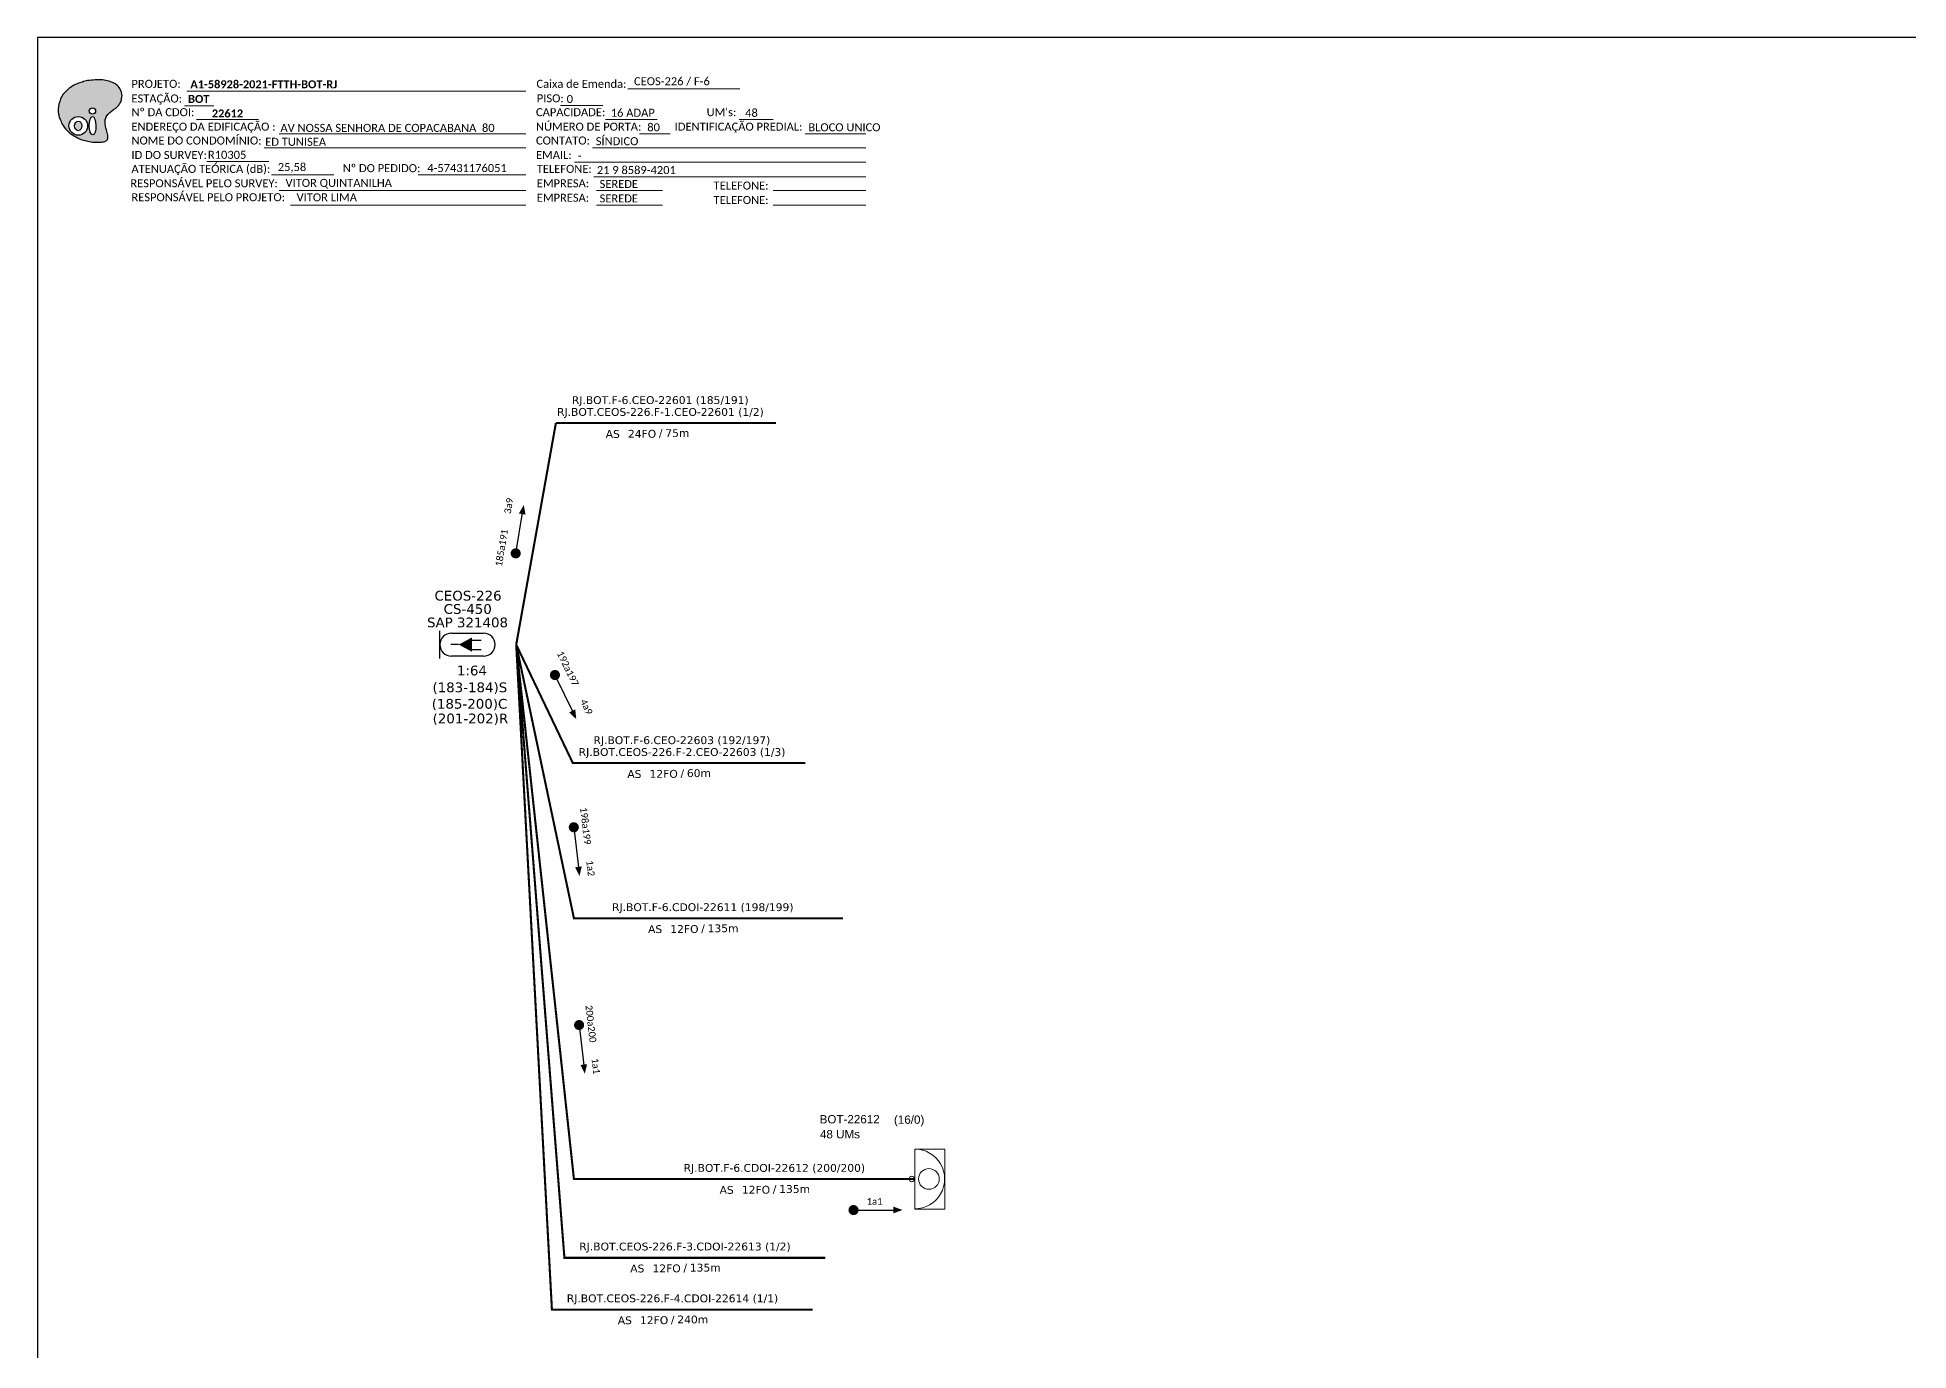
# Model space of a CAD drawing. Extents: x -89 to 749, y 705 to 1299.
# Drawn here: x -89.3 to 330, y 1004.8 to 1299 of the extents above; entities that cross this region are included whole.
import ezdxf
from ezdxf.enums import TextEntityAlignment as Align

# ---------------------------------------------------------------- set-up
doc = ezdxf.new("R2010")
doc.units = 0
doc.layers.add("20.0-LEGENDA DOS CDO'S", color=1, linetype='Continuous', lineweight=0)
doc.layers.add('40.1-ETIQUETAS', color=1, linetype='Continuous', lineweight=20)
for name, color, linetype in [('20.4-CEOS', 1, 'Continuous'), ('CAP a instalar', 1, 'Continuous'), ('SETA', 7, 'Continuous')]:
    doc.layers.add(name, color=color, linetype=linetype)
doc.styles.add('ARIAL', font='arial.ttf')
doc.styles.add('siredit', font='verdana.ttf')
doc.styles.get("Standard").update_dxf_attribs({"font": 'arial.ttf'})
doc.styles.add('WMF-Calibri0', font='calibri.ttf')
doc.styles.add('WMF-Calibri1', font='calibrib.ttf')
doc.linetypes.add('FENCELINE1', pattern='A,0.25,-0.1,[133,ltypeshp.shx,S=0.1,R=0,X=-0.1,Y=0],-0.1,1', length=1.45)

# ---------------------------------------------------------------- blocks, each defined once
blk = doc.blocks.new('OI')
h = blk.add_hatch(color=40)
edge = h.paths.add_edge_path()
edge.add_spline(control_points=[(4.35, -0.67), (3.92, -0.99), (3.26, -1.5), (2.81, -2.59), (2.9, -3.5), (3.06, -4.27), (3.31, -4.85), (3.37, -5.39), (3.4, -5.88), (3.2, -6.4), (2.54, -6.61), (1.65, -6.63), (0.55, -6.67), (-0.56, -6.42), (-1.61, -6.14), (-2.77, -5.61), (-3.92, -4.77), (-4.89, -3.7), (-5.34, -2.65), (-5.6, -1.94), (-5.85, -0.96), (-5.71, 0.47), (-5.1, 2.02), (-4.14, 3.02), (-3.3, 3.61), (-2.37, 4.16), (-1.36, 4.44), (-0.56, 4.7), (0.79, 4.85), (2.24, 4.97), (3.79, 4.57), (4.67, 4.21), (5.44, 3.65), (5.76, 2.99), (6.03, 2.21), (6.01, 1.46), (5.72, 0.64), (5.31, 0.08), (4.88, -0.38), (4.51, -0.55), (4.35, -0.67)], knot_values=[0, 0, 0, 0, 1.60434, 2.417191, 3.427595, 4.282808, 4.776746, 5.304182, 5.888771, 6.258406, 6.858137, 7.79129, 8.986195, 10.124242, 11.187857, 12.242908, 13.953784, 15.414161, 16.515391, 17.349188, 17.675853, 19.552021, 21.515531, 22.568638, 23.63245, 24.621084, 25.782718, 26.745347, 27.142653, 29.870543, 31.004649, 31.921532, 32.709589, 33.801391, 34.042471, 35.192333, 35.971461, 36.628871, 37.254359, 37.836911, 37.836911, 37.836911, 37.836911], degree=3, periodic=0)
h.paths.add_polyline_path([(1.13, -0.87, -1), (-0.04, -0.87, -1)], flags=16)
edge = h.paths.add_edge_path(flags=16)
edge.add_ellipse((0.56, -3.59), major_axis=(-0.02, 1.71), ratio=0.361305, start_angle=0, end_angle=360)
h.paths.add_polyline_path([(-0.36, -3.62, -1), (-3.8, -3.62, -1)], flags=16)
edge = h.paths.add_edge_path(flags=0)
edge.add_ellipse((-2.08, -3.62), major_axis=(0, 0.885), ratio=0.758294, start_angle=0, end_angle=360)
at = {"color": 40}
for centre, radius in [((-2.08, -3.62), 1.72), ((0.54, -0.87), 0.587)]:
    blk.add_circle(centre, radius, dxfattribs=at)
blk.add_ellipse((-2.08, -3.62), major_axis=(0, 0.885), ratio=0.758294, start_param=-3.141592653589792, end_param=3.141592653589792, dxfattribs=at)
blk.add_ellipse((0.56, -3.59), major_axis=(-0.02, 1.71), ratio=0.361305, dxfattribs=at)
at = {"color": 40, "start_tangent": (-0.800898, -0.598801), "end_tangent": (-0.800898, -0.598801)}
blk.add_spline([(4.35, -0.67), (3.2, -1.78), (2.9, -2.54), (2.92, -3.55), (3.12, -4.38), (3.28, -4.85), (3.37, -5.37), (3.35, -5.95), (3.2, -6.29), (2.66, -6.55), (1.73, -6.63), (0.54, -6.62), (-0.58, -6.41), (-1.6, -6.11), (-2.56, -5.67), (-3.95, -4.67), (-4.89, -3.56), (-5.37, -2.56), (-5.64, -1.78), (-5.72, -1.46), (-5.63, 0.42), (-4.84, 2.22), (-4.13, 2.99), (-3.27, 3.62), (-2.4, 4.09), (-1.3, 4.47), (-0.37, 4.72), (0.02, 4.77), (2.75, 4.8), (3.85, 4.53), (4.69, 4.16), (5.31, 3.68), (5.85, 2.73), (5.93, 2.5), (5.94, 1.35), (5.67, 0.62), (5.29, 0.08), (4.84, -0.36), (4.35, -0.67)], degree=3, dxfattribs=at)
blk = doc.blocks.new('CARIMBO')
at = {"color": 7, "lineweight": 0}
for points in [[(134.48, -16.3), (159.61, -16.3)], [(35.15, -20.06), (41.7, -20.06)], [(35.66, -16.79), (111.64, -16.79)], [(119.43, -20.02), (128.92, -20.02)], [(37.81, -23.14), (51.75, -23.14)], [(129.48, -23.14), (141.1, -23.14)], [(159.42, -23.14), (167.09, -23.14)], [(56.38, -26.37), (111.64, -26.37)], [(137.07, -26.37), (144.01, -26.37)], [(174.24, -26.37), (187.8, -26.37)], [(40.13, -32.55), (54.07, -32.55)], [(52.97, -29.48), (111.64, -29.48)], [(122.56, -32.72), (187.83, -32.72)], [(126.6, -29.48), (187.83, -29.48)], [(54.67, -35.52), (68.61, -35.52)], [(126.84, -35.96), (187.83, -35.96)], [(56.38, -39.07), (111.64, -39.07)], [(127.45, -39.07), (142.25, -39.07)], [(167.06, -39.07), (187.83, -39.07)], [(58.87, -42.31), (111.64, -42.31)], [(127.45, -42.31), (142.25, -42.31)], [(167.06, -42.31), (187.83, -42.31)]]:
    blk.add_lwpolyline(points, dxfattribs=at)
at = {"color": 7, "xscale": 1.213923925163967, "yscale": 1.213923925163967, "zscale": 1.213923925163967, "rotation": 0.1532896023949059}
blk.add_blockref('OI', (13.86, -20.16), dxfattribs=at)
at = {"color": 7, "lineweight": 0, "style": 'WMF-Calibri0'}
for s, height, p in [('PROJETO:', 1.793, (23.26, -16.04)), ('Caixa de Emenda:', 1.7927, (114.02, -16.04)), ('ESTAÇÃO:', 1.793, (23.26, -19.32)), ('Nº DA CDOI:', 1.7927, (23.26, -22.39)), ('CAPACIDADE:', 1.7927, (113.91, -22.39)), ('PISO:', 1.793, (114.09, -19.28)), ("UM's:", 1.793, (152.15, -22.39)), ('ENDEREÇO DA EDIFICAÇÃO :', 1.7927, (23.26, -25.63)), ('NÚMERO DE PORTA:', 1.7927, (113.91, -25.63)), ('IDENTIFICAÇÃO PREDIAL:', 1.7927, (144.99, -25.63)), ('NOME DO CONDOMÍNIO:', 1.7927, (23.26, -28.74)), ('CONTATO:', 1.793, (113.91, -28.74)), ('ATENUAÇÃO TEÓRICA (dB):', 1.7927, (23.26, -35.09)), ('ID DO SURVEY:', 1.7927, (23.26, -31.97)), ('EMAIL:', 1.793, (113.91, -31.97)), ('TELEFONE:', 1.793, (114.09, -35.09)), ('RESPONSÁVEL PELO SURVEY:', 1.7927, (23.02, -38.32)), ('EMPRESA:', 1.793, (114.09, -38.32)), ('TELEFONE:', 1.793, (153.7, -38.83)), ('RESPONSÁVEL PELO PROJETO:', 1.7927, (23.26, -41.44)), ('EMPRESA:', 1.793, (114.09, -41.56)), ('TELEFONE:', 1.793, (153.7, -42.06))]:
    blk.add_text(s, height=height, dxfattribs=at).set_placement(p)
at = {"color": 7, "lineweight": 0, "flags": 8}
for tag, p, style in [('PROJ', (36.46, -16.13), 'WMF-Calibri1'), ('CEOS-XX', (135.87, -15.46), 'WMF-Calibri0'), ('EST', (35.94, -19.41), 'WMF-Calibri1'), ('PISO_PTR', (120.78, -19.42), 'WMF-Calibri0'), ('CAPAC.', (130.66, -22.52), 'WMF-Calibri0'), ("UC'S", (160.78, -22.54), 'WMF-Calibri0'), ('LOGRADOURO', (56.65, -25.91), 'WMF-Calibri0'), ('N°', (138.85, -25.77), 'WMF-Calibri0'), ('N°PREDIO', (174.94, -25.77), 'WMF-Calibri0'), ('NOME_DO_COND.', (53.23, -29.02), 'WMF-Calibri0'), ('NOME_DO_CONTATO', (127.3, -28.89), 'WMF-Calibri0'), ('_ID_', (40.39, -31.94), 'WMF-Calibri0'), ('O_POTEN', (56.06, -34.68), 'WMF-Calibri0'), ('EMAIL', (123.26, -32.12), 'WMF-Calibri0'), ('RES_SURVEY', (57.78, -38.23), 'WMF-Calibri0'), ('TELEFONE', (127.55, -35.36), 'WMF-Calibri0'), ('EMP_RESP_SURVEY', (128.16, -38.47), 'WMF-Calibri0'), ('CONT_RESP_SURVEY', (167.76, -38.47), 'WMF-Calibri0'), ('RES_PROJ', (60.27, -41.47), 'WMF-Calibri0'), ('EMP_RESP_PROJ', (128.16, -41.71), 'WMF-Calibri0'), ('CONT_RESP_PROJ', (167.76, -41.71), 'WMF-Calibri0')]:
    blk.add_attdef(tag, p, '', height=1.79, dxfattribs=dict(at, style=style))
at = {"color": 7, "lineweight": 0, "style": 'WMF-Calibri1', "flags": 8}
blk.add_attdef("N° CDO'S", text='', height=1.79, dxfattribs=at).set_placement((44.78, -22.68), align=Align.CENTER)
blk = doc.blocks.new('ETIQUETA_RS5F')
at = {"layer": '40.1-ETIQUETAS', "color": 0, "style": 'siredit'}
blk.add_text('/', height=1.5, dxfattribs=at).set_placement((1.58, -1.95), align=Align.MIDDLE_RIGHT)
for tag, p in [('ETIQUETA_R_PRIMARIA', (1.21, 4.1)), ('ETIQUETA_R_SECUNDARIA', (1.21, 2.1)), ('F_ATIVAS/F_MORTAS', (1.14, -4.24))]:
    blk.add_attdef(tag, text='', height=1.5, dxfattribs=at).set_placement(p, align=Align.MIDDLE_CENTER)
for tag, p in [('TIPO_CABO', (-6.58, -2.12)), ('CAP_CABO', (0.4, -2.09))]:
    blk.add_attdef(tag, text='', height=1.5, dxfattribs=at).set_placement(p, align=Align.MIDDLE_RIGHT)
blk.add_attdef('METROS', text='', height=1.5, dxfattribs=at).set_placement((2.14, -1.95), align=Align.MIDDLE_LEFT)
for tag, p in [('FUSÃO_1', (0.85, -8.39)), ('FUSÃO_2', (0.85, -10.6)), ('FUSÃO_3', (0.85, -12.93)), ('FUSÃO_4', (0.85, -15.14)), ('FUSÃO_5', (0.85, -17.16))]:
    blk.add_attdef(tag, text='', height=1.5, dxfattribs=at).set_placement(p, align=Align.CENTER)
blk = doc.blocks.new('CDOE-TEXTO PADRÃO')
at = {"layer": "20.0-LEGENDA DOS CDO'S", "color": 0, "style": 'ARIAL'}
for tag, p in [('CDO_N', (0.49, 7.39)), ('CORDOALHA', (0.5, 4.33)), ('SAP', (0.51, 1.67)), ('SPLITER_1', (0.59, -0.91)), ('SPLITER_2', (0.6, -3.55)), ('(XX-XX_F)S', (0.54, -8.29)), ('(XX-XX_L)S', (0.55, -10.83)), ('UMS', (0.55, -13.15))]:
    blk.add_attdef(tag, p, '', height=1.7, rotation=0.118, dxfattribs=at)
blk.add_attdef('FIBRAS_UTILIZADAS', text='', height=1.7, rotation=0.118, dxfattribs=at).set_placement((19.77, 7.43), align=Align.CENTER)

msp = doc.modelspace()

# ---------------------------------------------------------------- linework, layer by layer
msp.add_lwpolyline([(-89.32, 705.02), (749.25, 705.02), (749.25, 1299.02), (-89.32, 1299.02), (-89.32, 705.02)])
at = {"color": 7, "lineweight": 0}
msp.add_lwpolyline([(-4.01, 1268.26), (20.14, 1268.26)], dxfattribs=at)
at = {"const_width": 1.13}
for points in [[(17.76, 1182.88, 1), (17.95, 1183.99, 1)], [(26.4, 1156.69, -1), (26.89, 1155.67, -1)], [(30.81, 1122.63, 1), (30.94, 1121.51, 1)], [(32, 1078.32, 1), (32.13, 1077.2, 1)], [(92.99, 1036.31, 1), (94.12, 1036.31, 1)]]:
    msp.add_lwpolyline(points, format="xyb", close=True, dxfattribs=at)
at = {"layer": '20.4-CEOS', "color": 5}
for p, q in [((3.44, 1165.57), (10.67, 1165.57)), ((10.67, 1160.42), (3.44, 1160.42))]:
    msp.add_line(p, q, dxfattribs=at)
for points in [[(0.87, 1159.89), (0.87, 1166.1)], [(5.06, 1162.99), (3.32, 1162.99)], [(7.91, 1164.02), (10.1, 1164.02)], [(7.91, 1161.87), (10.1, 1161.87)]]:
    msp.add_lwpolyline(points, dxfattribs=at)
msp.add_lwpolyline([(5.06, 1162.99, 0, 3.18, 0), (8.04, 1162.99, 3.18, 3.18, 0)], format="xyseb", dxfattribs=at)
for centre, start, end in [((3.44, 1162.99), 90, 270), ((10.67, 1162.99), 270, 90)]:
    msp.add_arc(centre, 2.58, start, end, dxfattribs=at)
at = {"layer": '40.1-ETIQUETAS'}
msp.add_line((107.26, 1036.57), (107.26, 1049.98), dxfattribs=at)
msp.add_lwpolyline([(107.26, 1049.98), (113.98, 1049.98), (113.98, 1036.54), (107.26, 1036.54)], close=True, dxfattribs=at)
for centre, major_axis, start_param, end_param in [((107.26, 1043.28), (-4.74, 4.74), 2.356194, 5.497787), ((110.44, 1043.28), (1.64, 1.64), 3.926991, 10.210176), ((106.63, 1043.27), (-0.439, 0.439), 2.356194490191767, 8.639379797371353)]:
    msp.add_ellipse(centre, major_axis=major_axis, ratio=1, start_param=start_param, end_param=end_param, dxfattribs=at)
at = {"layer": 'CAP a instalar', "color": 7, "linetype": 'FENCELINE1', "ltscale": 7, "const_width": 0.467}
for points in [[(17.97, 1162.99), (26.86, 1212.64)], [(76.15, 1212.64), (26.86, 1212.64)], [(82.75, 1136.45), (30.66, 1136.45), (17.97, 1162.99)], [(17.97, 1162.99), (30.9, 1101.69), (91.22, 1101.69)]]:
    msp.add_lwpolyline(points, dxfattribs=at)
at = {"layer": 'CAP a instalar', "linetype": 'FENCELINE1', "ltscale": 7, "const_width": 0.467}
msp.add_lwpolyline([(17.97, 1162.99), (30.9, 1043.27), (107.26, 1043.27)], dxfattribs=at)
at = {"layer": 'CAP a instalar', "color": 8, "linetype": 'FENCELINE1', "ltscale": 7, "const_width": 0.467}
for points in [[(17.97, 1162.99), (25.97, 1014), (84.43, 1014)], [(17.97, 1162.99), (28.77, 1025.6), (87.23, 1025.6)]]:
    msp.add_lwpolyline(points, dxfattribs=at)
at = {"layer": 'SETA'}
for points in [[(17.86, 1183.43), (19.46, 1193)], [(26.65, 1156.18), (30.87, 1147.45)], [(30.87, 1122.07), (31.99, 1112.43)], [(32.06, 1077.76), (33.18, 1068.12)], [(93.55, 1036.31), (103.25, 1036.31)]]:
    msp.add_lwpolyline(points, dxfattribs=at)
for points in [[(18.57, 1192.36), (19.66, 1194.27), (20.06, 1192.11)], [(29.84, 1147.82), (31.42, 1146.28), (31.2, 1148.47)], [(32.66, 1113.29), (32.15, 1111.15), (31.17, 1113.12)], [(33.85, 1068.99), (33.34, 1066.85), (32.36, 1068.81)], [(102.47, 1037.08), (104.54, 1036.33), (102.47, 1035.58)]]:
    msp.add_solid(points, dxfattribs=at)

# ---------------------------------------------------------------- block references
ref = msp.add_blockref('CARIMBO', (-91.51, 1303.77))
ref.add_attrib('PROJ', 'A1-58928-2021-FTTH-BOT-RJ', (-55.05, 1287.63), dxfattribs={"color": 7, "lineweight": 0, "height": 1.7927, "style": 'WMF-Calibri1'})
ref.add_attrib('EST', 'BOT', (-55.57, 1284.35), dxfattribs={"color": 7, "lineweight": 0, "height": 1.793, "style": 'WMF-Calibri1'})
ref.add_attrib("N° CDO'S", '22612', dxfattribs={"color": 7, "lineweight": 0, "height": 1.793, "style": 'WMF-Calibri1'}).set_placement((-46.73, 1281.09), align=Align.CENTER)
ref.add_attrib('LOGRADOURO', 'AV NOSSA SENHORA DE COPACABANA  80', (-34.86, 1277.86), dxfattribs={"color": 7, "lineweight": 0, "height": 1.7927, "style": 'WMF-Calibri0'})
ref.add_attrib('NOME_DO_COND.', 'ED TUNISEA', (-38.28, 1274.74), dxfattribs={"color": 7, "lineweight": 0, "height": 1.793, "style": 'WMF-Calibri0'})
ref.add_attrib('_ID_', 'R10305', (-51.11, 1271.83), dxfattribs={"color": 7, "lineweight": 0, "height": 1.793, "style": 'WMF-Calibri0'})
ref.add_attrib('O_POTEN', '25,58', (-35.45, 1269.09), dxfattribs={"color": 7, "lineweight": 0, "height": 1.793, "style": 'WMF-Calibri0'})
ref.add_attrib('RES_SURVEY', 'VITOR QUINTANILHA', (-33.73, 1265.54), dxfattribs={"color": 7, "lineweight": 0, "height": 1.7927, "style": 'WMF-Calibri0'})
ref.add_attrib('RES_PROJ', 'VITOR LIMA', (-31.24, 1262.3), dxfattribs={"color": 7, "lineweight": 0, "height": 1.793, "style": 'WMF-Calibri0'})
ref.add_attrib('CEOS-XX', 'CEOS-226 / F-6', (44.36, 1288.31), dxfattribs={"color": 7, "lineweight": 0, "height": 1.7927, "style": 'WMF-Calibri0'})
ref.add_attrib('CAPAC.', '16 ADAP', (39.15, 1281.25), dxfattribs={"color": 7, "lineweight": 0, "height": 1.793, "style": 'WMF-Calibri0'})
ref.add_attrib("UC'S", '48', (69.27, 1281.23), dxfattribs={"color": 7, "lineweight": 0, "height": 1.793, "style": 'WMF-Calibri0'})
ref.add_attrib('PISO_PTR', '0', (29.28, 1284.34), dxfattribs={"color": 7, "lineweight": 0, "height": 1.79, "style": 'WMF-Calibri0'})
ref.add_attrib('N°', '80', (47.34, 1278), dxfattribs={"color": 7, "lineweight": 0, "height": 1.793, "style": 'WMF-Calibri0'})
ref.add_attrib('N°PREDIO', 'BLOCO UNICO', (83.43, 1278), dxfattribs={"color": 7, "lineweight": 0, "height": 1.7927, "style": 'WMF-Calibri0'})
ref.add_attrib('NOME_DO_CONTATO', 'SÍNDICO', (35.79, 1274.88), dxfattribs={"color": 7, "lineweight": 0, "height": 1.793, "style": 'WMF-Calibri0'})
ref.add_attrib('EMAIL', '-', (31.75, 1271.65), dxfattribs={"color": 7, "lineweight": 0, "height": 1.79, "style": 'WMF-Calibri0'})
ref.add_attrib('TELEFONE', '21 9 8589-4201', (36.04, 1268.41), dxfattribs={"color": 7, "lineweight": 0, "height": 1.7927, "style": 'WMF-Calibri0'})
ref.add_attrib('EMP_RESP_SURVEY', 'SEREDE', (36.65, 1265.3), dxfattribs={"color": 7, "lineweight": 0, "height": 1.793, "style": 'WMF-Calibri0'})
ref.add_attrib('EMP_RESP_PROJ', 'SEREDE', (36.65, 1262.06), dxfattribs={"color": 7, "lineweight": 0, "height": 1.793, "style": 'WMF-Calibri0'})
at = {"layer": '40.1-ETIQUETAS', "color": 7}
ref = msp.add_blockref('ETIQUETA_RS5F', (48.9, 1212.66), dxfattribs=dict(at, xscale=1.16639998499977, yscale=1.16639998499977, zscale=1.16639998499977))
ref.add_attrib('ETIQUETA_R_PRIMARIA', 'RJ.BOT.F-6.CEO-22601 (185/191)', dxfattribs={"color": 0, "height": 1.7496, "style": 'siredit'}).set_placement((50.24, 1217.77), align=Align.MIDDLE_CENTER)
ref.add_attrib('ETIQUETA_R_SECUNDARIA', 'RJ.BOT.CEOS-226.F-1.CEO-22601 (1/2)', dxfattribs={"color": 0, "height": 1.7496, "style": 'siredit'}).set_placement((50.28, 1215.12), align=Align.MIDDLE_CENTER)
ref.add_attrib('TIPO_CABO', 'AS', dxfattribs={"color": 0, "height": 1.75, "style": 'siredit'}).set_placement((41.19, 1210.19), align=Align.MIDDLE_RIGHT)
ref.add_attrib('CAP_CABO', '24FO', dxfattribs={"color": 0, "height": 1.75, "style": 'siredit'}).set_placement((49.33, 1210.22), align=Align.MIDDLE_RIGHT)
ref.add_attrib('METROS', '75m', dxfattribs={"color": 0, "height": 1.75, "style": 'siredit'}).set_placement((51.37, 1210.38), align=Align.MIDDLE_LEFT)
ref = msp.add_blockref('ETIQUETA_RS5F', (53.75, 1136.48), dxfattribs=dict(at, xscale=1.16639998499977, yscale=1.16639998499977, zscale=1.16639998499977))
ref.add_attrib('ETIQUETA_R_PRIMARIA', 'RJ.BOT.F-6.CEO-22603 (192/197)', dxfattribs={"color": 0, "height": 1.7496, "style": 'siredit'}).set_placement((55.09, 1141.58), align=Align.MIDDLE_CENTER)
ref.add_attrib('ETIQUETA_R_SECUNDARIA', 'RJ.BOT.CEOS-226.F-2.CEO-22603 (1/3)', dxfattribs={"color": 0, "height": 1.7496, "style": 'siredit'}).set_placement((55.13, 1138.93), align=Align.MIDDLE_CENTER)
ref.add_attrib('TIPO_CABO', 'AS', dxfattribs={"color": 0, "height": 1.75, "style": 'siredit'}).set_placement((46.03, 1134.01), align=Align.MIDDLE_RIGHT)
ref.add_attrib('CAP_CABO', '12FO', dxfattribs={"color": 0, "height": 1.75, "style": 'siredit'}).set_placement((54.17, 1134.04), align=Align.MIDDLE_RIGHT)
ref.add_attrib('METROS', '60m', dxfattribs={"color": 0, "height": 1.75, "style": 'siredit'}).set_placement((56.21, 1134.2), align=Align.MIDDLE_LEFT)
ref = msp.add_blockref('ETIQUETA_RS5F', (58.39, 1101.71), dxfattribs=dict(at, xscale=1.16639998499977, yscale=1.16639998499977, zscale=1.16639998499977))
ref.add_attrib('ETIQUETA_R_SECUNDARIA', 'RJ.BOT.F-6.CDOI-22611 (198/199)', dxfattribs={"color": 0, "height": 1.7496, "style": 'siredit'}).set_placement((59.77, 1104.17), align=Align.MIDDLE_CENTER)
ref.add_attrib('TIPO_CABO', 'AS', dxfattribs={"color": 0, "height": 1.75, "style": 'siredit'}).set_placement((50.68, 1099.25), align=Align.MIDDLE_RIGHT)
ref.add_attrib('CAP_CABO', '12FO', dxfattribs={"color": 0, "height": 1.75, "style": 'siredit'}).set_placement((58.82, 1099.27), align=Align.MIDDLE_RIGHT)
ref.add_attrib('METROS', '135m', dxfattribs={"color": 0, "height": 1.75, "style": 'siredit'}).set_placement((60.86, 1099.43), align=Align.MIDDLE_LEFT)
at = {"layer": '40.1-ETIQUETAS'}
ref = msp.add_blockref('CDOE-TEXTO PADRÃO', (93.96, 1043.23), dxfattribs=dict(at, xscale=1.09648293559315, yscale=1.09648293559315, zscale=1.09648293559315))
ref.add_attrib('CDO_N', 'BOT-22612', (85.96, 1055.72), dxfattribs={"layer": "20.0-LEGENDA DOS CDO'S", "color": 0, "height": 1.864, "rotation": 0.118, "style": 'ARIAL'})
ref.add_attrib('CORDOALHA', '48 UMs', (86.03, 1052.36), dxfattribs={"layer": "20.0-LEGENDA DOS CDO'S", "color": 0, "height": 1.864, "rotation": 0.118, "style": 'ARIAL'})
ref.add_attrib('FIBRAS_UTILIZADAS', '       (16/0)', dxfattribs={"layer": "20.0-LEGENDA DOS CDO'S", "color": 0, "height": 1.8639, "rotation": 0.118, "style": 'ARIAL'}).set_placement((103.49, 1055.63), align=Align.CENTER)
ref = msp.add_blockref('ETIQUETA_RS5F', (74.43, 1043.3), dxfattribs=dict(at, xscale=1.16639998499977, yscale=1.16639998499977, zscale=1.16639998499977))
ref.add_attrib('ETIQUETA_R_SECUNDARIA', 'RJ.BOT.F-6.CDOI-22612 (200/200)', dxfattribs={"color": 0, "height": 1.7496, "style": 'siredit'}).set_placement((75.81, 1045.75), align=Align.MIDDLE_CENTER)
ref.add_attrib('TIPO_CABO', 'AS', dxfattribs={"color": 0, "height": 1.75, "style": 'siredit'}).set_placement((66.71, 1040.83), align=Align.MIDDLE_RIGHT)
ref.add_attrib('CAP_CABO', '12FO', dxfattribs={"color": 0, "height": 1.75, "style": 'siredit'}).set_placement((74.86, 1040.86), align=Align.MIDDLE_RIGHT)
ref.add_attrib('METROS', '135m', dxfattribs={"color": 0, "height": 1.75, "style": 'siredit'}).set_placement((76.89, 1041.02), align=Align.MIDDLE_LEFT)
at = {"layer": '40.1-ETIQUETAS', "color": 8}
ref = msp.add_blockref('ETIQUETA_RS5F', (54.4, 1025.68), dxfattribs=dict(at, xscale=1.16639998499977, yscale=1.16639998499977, zscale=1.16639998499977))
ref.add_attrib('ETIQUETA_R_SECUNDARIA', 'RJ.BOT.CEOS-226.F-3.CDOI-22613 (1/2)', dxfattribs={"color": 0, "height": 1.7496, "style": 'siredit'}).set_placement((55.78, 1028.14), align=Align.MIDDLE_CENTER)
ref.add_attrib('TIPO_CABO', 'AS', dxfattribs={"color": 0, "height": 1.75, "style": 'siredit'}).set_placement((46.69, 1023.22), align=Align.MIDDLE_RIGHT)
ref.add_attrib('CAP_CABO', '12FO', dxfattribs={"color": 0, "height": 1.75, "style": 'siredit'}).set_placement((54.83, 1023.24), align=Align.MIDDLE_RIGHT)
ref.add_attrib('METROS', '135m', dxfattribs={"color": 0, "height": 1.75, "style": 'siredit'}).set_placement((56.87, 1023.41), align=Align.MIDDLE_LEFT)
ref = msp.add_blockref('ETIQUETA_RS5F', (51.6, 1014.08), dxfattribs=dict(at, xscale=1.16639998499977, yscale=1.16639998499977, zscale=1.16639998499977))
ref.add_attrib('ETIQUETA_R_SECUNDARIA', 'RJ.BOT.CEOS-226.F-4.CDOI-22614 (1/1)', dxfattribs={"color": 0, "height": 1.7496, "style": 'siredit'}).set_placement((52.98, 1016.53), align=Align.MIDDLE_CENTER)
ref.add_attrib('TIPO_CABO', 'AS', dxfattribs={"color": 0, "height": 1.75, "style": 'siredit'}).set_placement((43.89, 1011.61), align=Align.MIDDLE_RIGHT)
ref.add_attrib('CAP_CABO', '12FO', dxfattribs={"color": 0, "height": 1.75, "style": 'siredit'}).set_placement((52.03, 1011.64), align=Align.MIDDLE_RIGHT)
ref.add_attrib('METROS', '240m', dxfattribs={"color": 0, "height": 1.75, "style": 'siredit'}).set_placement((54.07, 1011.8), align=Align.MIDDLE_LEFT)

# ---------------------------------------------------------------- texts
at = {"color": 7, "lineweight": 0, "style": 'WMF-Calibri0'}
msp.add_text('Nº DO PEDIDO:', height=1.7927, dxfattribs=at).set_placement((-20.88, 1268.84))
at = {"char_height": 1.5342, "width": 28.6065, "attachment_point": 5}
for s, insert, rotation in [('\\C7;\\fCalibri|b0|i0|c0|p34;3a9', (16.28, 1194.08), 80.4942), ('{\\fCalibri|b0|i0|c0|p34;\\C7;185a191}', (14.7, 1184.67), 80.4942), ('{\\fCalibri|b0|i0|c0|p34;\\C7;192a197}', (29.55, 1157.62), 295.8238), ('{\\fCalibri|b0|i0|c0|p34;\\C7;4a9}', (33.71, 1149.03), 295.8238), ('{\\fCalibri|b0|i0|c0|p34;\\C7;198a199}', (33.51, 1122.36), 276.5963), ('{\\fCalibri|b0|i0|c0|p34;\\C7;1a2}', (34.61, 1112.87), 276.5963), ('{\\fCalibri|b0|i0|c0|p34;\\C7;200a200}', (34.7, 1078.05), 276.5963), ('{\\fCalibri|b0|i0|c0|p34;\\C7;1a1}', (35.8, 1068.56), 276.5963)]:
    msp.add_mtext(s, dxfattribs=dict(at, insert=insert, rotation=rotation))
at = {"insert": (98.27, 1038.25), "char_height": 1.5342, "width": 28.6065, "attachment_point": 5}
msp.add_mtext('{\\fCalibri|b0|i0|c0|p34;\\C7;1a1}', dxfattribs=at)
at = {"color": 7, "lineweight": 0, "style": 'WMF-Calibri0', "flags": 8}
msp.add_attdef('4-57431176051', (-1.97, 1268.87), '', height=1.79, dxfattribs=at)
at = {"layer": '20.4-CEOS', "color": 7, "style": 'siredit'}
for s, p in [('CEOS-226', (7.18, 1175.05)), ('CS-450', (7.1, 1172.07)), ('SAP 321408', (7.06, 1169.05)), ('1:64', (8.05, 1158.28)), ('(183-184)S', (7.58, 1154.51)), ('(185-200)C', (7.51, 1150.82)), ('(201-202)R', (7.7, 1147.54))]:
    msp.add_text(s, height=2.183, dxfattribs=at).set_placement(p, align=Align.TOP_CENTER)

doc.saveas('drawing.dxf')
